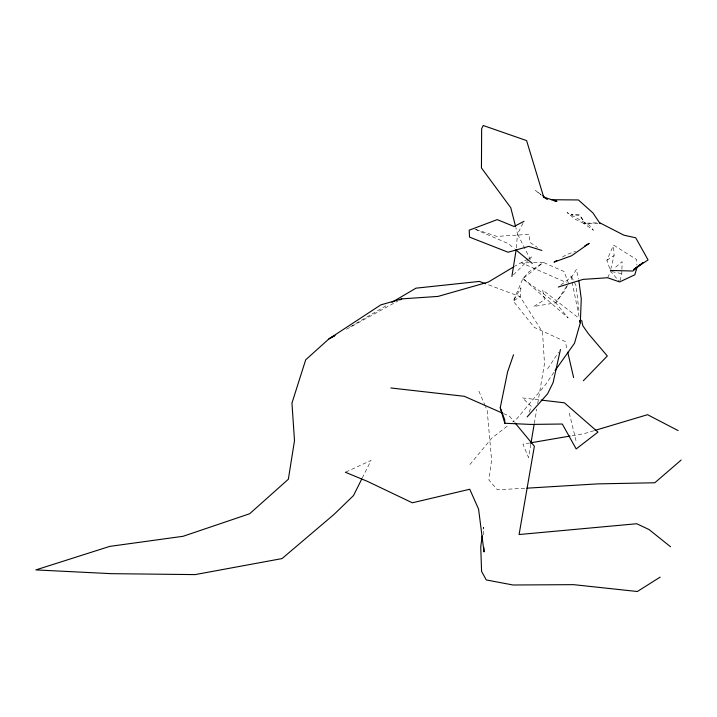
<?xml version="1.0" encoding="UTF-8"?>
<svg xmlns="http://www.w3.org/2000/svg" width="717" height="717" viewBox="0 0 717 717"><rect width="100%" height="100%" fill="white"/><g stroke="black" fill="none" stroke-linecap="round" stroke-linejoin="round"><path stroke-width="0.54" stroke-dasharray="3.58 2.69" d="M619.9 280.912L621.8 273.679L621.881 270.399M621.917 269.305L622.114 261.642L613.967 268.597M516.285 247.885L517.504 233.957L515.881 227.656M483.07 529.343L483.366 527.156L483.625 536.845M530.768 444.325L528.519 457.518L522.944 444.128L529.513 443.007M534.317 423.433L536.755 409.147M537.687 403.644L544.49 363.636L542.545 332.195L520.094 296.632L486.718 284.156M610.696 269.386L614.084 255.548L613.546 245.08L636.66 259.572L636.911 265.156M529.101 412.15L531.422 406.44L522.352 397.899L540.053 399.969M609.719 268.418L606.869 260.298L613.546 245.08M568.536 283.484L564.037 271.483L543.405 262.449L528.832 271.886L522.854 278.626L513.3 301.194L534.317 327.4L565.274 341.579L567.237 350.057M607.613 277.748L610.714 271.376L618.941 281.127M362.273 478.006L371.065 460.422L345.379 472.252M523.025 223.265L517.504 233.957L530.338 259.473M567.47 285.456L564.27 291.362L555.738 302.798L533.547 306.553L544.49 299.876L542.706 290.044L579.049 318.303M533.6 262.655L543.405 262.449L522.854 278.626L568.142 317.981L555.738 302.798L567.927 284.407M547.654 368.771L558.624 352.253M553.82 372.428L545.709 384.429L516.912 418.638L512.574 422.008M469.913 464.544L491.754 438.177L509.106 424.706M513.462 274.862L528.339 260.047M529.119 259.267L531.467 256.928L528.779 258.559M560.873 285.052L572.032 276.511L576.378 269.493L578.467 279.038M606.869 260.298L614.084 255.548M527.882 259.106L515.093 266.034M562.469 257.045L566.215 254.795L575.608 251.291M350.461 326.719L388.058 304.608M346.472 329.237L397.863 301.015M593.918 430.729L584.265 433.615L571.126 435.864M524.692 488.295L497.329 489.765L488.94 480.031L491.584 460.072L487.193 410.554L485.454 406.467M596.401 222.817L583.683 223.337L575.231 219.223L567.084 212.573L589.266 225.183L593.452 230.256L583.683 223.337L598.032 223.659M529.245 262.754L521.617 262.906L566.493 282.588M611.726 271.591L621.8 273.679M476.07 229.512L496.944 236.404L529.065 234.342L529.755 242.229L537.535 247.508M474.986 229.261L508.192 243.556L514.223 248.512M503.486 413.584L509.509 416.245L514.483 422.25M540.941 194.477L535.59 190.561L541.29 195.212M522.854 278.626L555.738 302.798M478.902 391.159L485.015 405.446M569.289 413.126L576.002 440.641M579.013 316.305L570.714 275.167L576.065 285.751L578.942 310.82M520.909 287.867L520.363 296.39L513.3 301.194L520.909 287.867M579.417 214.795L571.198 214.195L579.963 215.772L585.466 223.659L579.417 214.795"/><path stroke-width="1.08" d="M516.097 250.027L511.902 276.421M482.2 535.895L480.748 546.82L481.582 571.404L486.26 579.945L513.076 585L573.555 584.651L637.35 591.507L660.151 577.113M530.947 443.231L534.129 424.536M541.165 400.095L564.396 402.811L597.987 432.109L576.181 448.932L562.298 424.025L530.723 424.419L504.813 423.263L500.242 407.758L507.618 371.8L513.524 354.745M560.452 349.502L553.076 382.708L547.564 393.821L527.156 416.909M637.019 267.387L634.796 274.799L619.622 281.942L607.613 277.748L583.127 279.379L558.292 287.024M361.78 478.983L353.481 495.59L333.961 514.474L282.032 558.588L195.114 574.604L111.529 573.672L35.85 569.916L109.746 546.39L183.095 536.289L249.641 513.757L288.351 479.234L294.499 440.668L291.953 403.097L305.693 359.826L329.013 338.827L380.772 304.904L401.744 298.881L438.051 296.408L488.25 282.095L514.134 266.607M555.066 370.581L574.505 343.273L580.322 322.802L581.263 298.828L578.933 281.163M583.351 380.745L607.317 355.99L588.316 333.62L582.804 325.724L581.648 320.329M681.15 460.036L654.818 482.765L597.628 483.885L526.887 488.178M642.943 262.44L632.932 271.017L610.436 270.452M640.442 264.349L633.783 269.449L648.06 259.904L635.728 237.793L623.951 235.203L599.582 222.691M556.849 260.432L554.035 262.126L571.566 255.772L589.186 243.368L584.66 246.012M391.912 302.341L416.003 288.162L479.413 281.423L485.669 283.762M334.866 335.529L329.013 338.827L334.83 335.628M399.808 299.948L401.744 298.881M524.019 221.32L514.089 226.491L497.231 219.617L469.196 230.184L469.536 237.13L508.111 252.241L528.752 246.379L541.855 250.448M594.993 430.406L647.541 414.695L678.112 430.585M530.607 442.819L570.033 436.053M551.328 199.729L578.413 199.944L592.914 212.922L600.129 223.659M390.828 387.978L464.329 396.304L502.483 413.144M554.026 200.787L557.001 201.325L543.737 197.211L526.601 140.604L483.222 125.493L481.645 128.684L481.448 167.93L510.764 207.706L515.613 226.599M345.379 472.252L367.489 481.394L412.329 502.796L469.76 489.254L478.58 509.142L484.02 551.929L483.912 547.618M543.737 197.211L547.214 199.201M542.724 195.786L547.188 199.048M670.52 546.739L649.082 529.576L636.741 523.742L519.081 534.532L534.371 446.243L515.191 423.102M515.944 249.928L532.31 263.399M500.242 407.758L504.732 419.803L504.813 423.263M567.73 352.181L573.636 377.608M579.883 320.633L580.322 322.802L580.071 320.624"/></g></svg>
